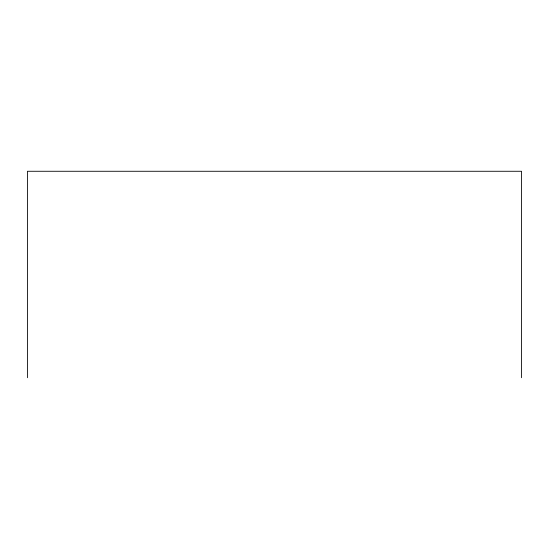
<?xml version="1.0" encoding="UTF-8"?>
<svg xmlns="http://www.w3.org/2000/svg" width="549" height="549" viewBox="0 0 549 549"><rect width="100%" height="100%" fill="white"/><g stroke="black" fill="none" stroke-linecap="round" stroke-linejoin="round"><path stroke-width="0.82" d="M521.55 377.726L521.55 171.274L27.45 171.274L27.45 377.726"/></g></svg>
